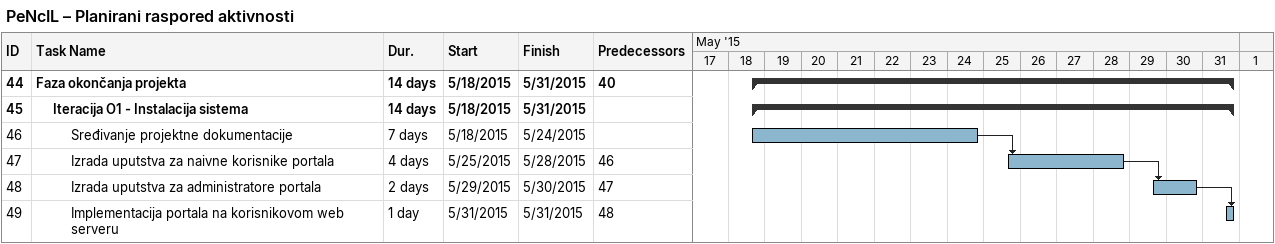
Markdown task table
PeNcIL – Planirani raspored aktivnosti

| ID | Level | Task | Duration | Start | Finish | Predecessors |
|---|---|---|---|---|---|---|
| 44 | 1 | **Faza okončanja projekta** | 14d | 2015-05-18 | 2015-05-31 | 40 |
| 45 | 2 | **Iteracija O1 - Instalacija sistema** | 14d | 2015-05-18 | 2015-05-31 |  |
| 46 | 3 | Sređivanje projektne dokumentacije | 7d | 2015-05-18 | 2015-05-24 |  |
| 47 | 3 | Izrada uputstva za naivne korisnike portala | 4d | 2015-05-25 | 2015-05-28 | 46 |
| 48 | 3 | Izrada uputstva za administratore portala | 2d | 2015-05-29 | 2015-05-30 | 47 |
| 49 | 3 | Implementacija portala na korisnikovom web serveru | 1d | 2015-05-31 | 2015-05-31 | 48 |
